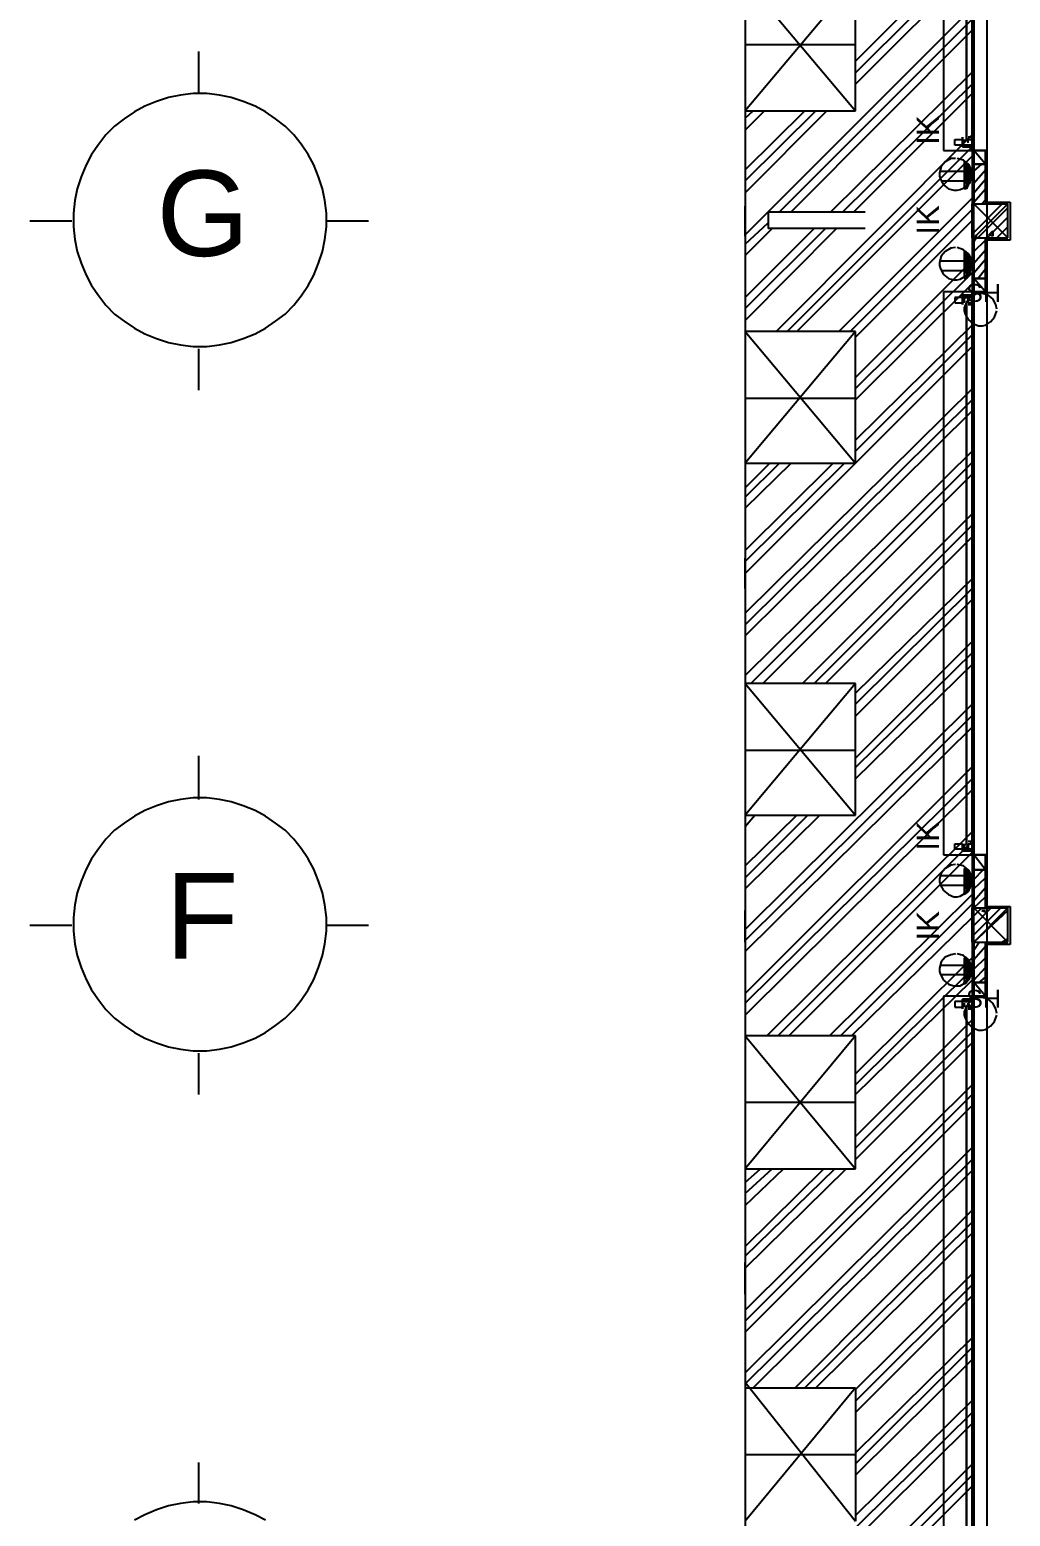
# Model space of a CAD drawing. Header units: millimetres. Extents: x 5 to 415, y 48 to 251.
# Drawn here: x 4.78 to 26.58, y 136.6 to 169.66 of the extents above; entities that cross this region are included whole.
import ezdxf

# ---------------------------------------------------------------- set-up
doc = ezdxf.new("R2010")
doc.units = ezdxf.units.MM
for name, color, linetype in [('H', 7, 'Continuous'), ('P', 7, 'Continuous'), ('T', 7, 'Continuous')]:
    doc.layers.add(name, color=color, linetype=linetype)

msp = doc.modelspace()

# ---------------------------------------------------------------- hatches: boundary and pattern name
at = {"layer": 'H', "linetype": 'Continuous'}
for points in [[(25.576, 166.123), (25.576, 166.705), (25.612, 166.67), (25.612, 166.123), (25.576, 166.123)], [(25.612, 166.123), (25.612, 166.67), (25.647, 166.582), (25.647, 166.194), (25.612, 166.123)], [(25.647, 166.194), (25.647, 166.582), (25.7, 166.546), (25.7, 166.247), (25.647, 166.194)], [(25.7, 166.282), (25.7, 166.493), (25.735, 166.423), (25.735, 166.37), (25.7, 166.282)], [(25.576, 164.13), (25.576, 164.73), (25.612, 164.677), (25.612, 164.13), (25.576, 164.13)], [(25.612, 164.13), (25.612, 164.677), (25.647, 164.588), (25.647, 164.218), (25.612, 164.13)], [(25.647, 164.218), (25.647, 164.588), (25.7, 164.553), (25.7, 164.253), (25.647, 164.218)], [(25.7, 164.306), (25.7, 164.5), (25.735, 164.43), (25.735, 164.377), (25.7, 164.306)], [(25.576, 150.407), (25.576, 151.007), (25.612, 150.954), (25.612, 150.46), (25.576, 150.407)], [(25.612, 150.46), (25.612, 150.954), (25.647, 150.918), (25.647, 150.495), (25.612, 150.46)], [(25.647, 150.495), (25.647, 150.918), (25.7, 150.883), (25.7, 150.583), (25.647, 150.495)], [(25.7, 150.618), (25.7, 150.83), (25.735, 150.742), (25.735, 150.707), (25.7, 150.618)], [(25.576, 148.431), (25.576, 149.013), (25.612, 148.978), (25.612, 148.467), (25.576, 148.431)], [(25.612, 148.467), (25.612, 148.978), (25.647, 148.925), (25.647, 148.502), (25.612, 148.467)], [(25.647, 148.502), (25.647, 148.925), (25.7, 148.89), (25.7, 148.59), (25.647, 148.502)], [(25.7, 148.625), (25.7, 148.837), (25.735, 148.766), (25.735, 148.713), (25.7, 148.625)]]:
    msp.add_hatch(color=256, dxfattribs=at).paths.add_polyline_path(points)

# ---------------------------------------------------------------- linework, layer by layer
at = {"layer": 'P'}
for points in [[(26.07, 125.942), (26.07, 212.602)], [(25.1, 179.493), (25.1, 166.97)], [(25.612, 167.181), (25.612, 179.282)], [(25.612, 179.282), (25.612, 167.181)], [(25.735, 166.97), (25.735, 179.493)], [(25.77, 179.493), (25.77, 166.97)], [(23.142, 168.963), (25.77, 171.591)], [(23.142, 168.698), (25.77, 171.327)], [(23.142, 168.451), (25.77, 171.08)], [(20.69, 170.78), (20.69, 167.852)], [(20.69, 170.78), (23.142, 167.852)], [(23.142, 170.78), (20.69, 167.852)], [(23.142, 167.852), (23.142, 170.78)], [(21.202, 165.612), (25.77, 170.18)], [(21.449, 165.612), (25.77, 169.933)], [(21.713, 165.612), (25.77, 169.686)], [(20.69, 169.333), (23.142, 169.333)], [(8.537, 168.24), (8.537, 169.175)], [(22.595, 165.612), (25.77, 168.751)], [(22.86, 165.612), (25.77, 168.487)], [(7.602, 168.063), (7.338, 167.958)], [(7.867, 168.152), (7.602, 168.063)], [(8.132, 168.204), (7.867, 168.152)], [(8.414, 168.24), (8.132, 168.204)], [(8.573, 168.24), (8.414, 168.24)], [(8.714, 168.24), (8.573, 168.24)], [(8.996, 168.204), (8.714, 168.24)], [(9.26, 168.152), (8.996, 168.204)], [(9.525, 168.063), (9.26, 168.152)], [(9.79, 167.958), (9.525, 168.063)], [(23.107, 165.612), (25.77, 168.275)], [(6.879, 167.675), (6.668, 167.517)], [(7.108, 167.834), (6.879, 167.675)], [(7.338, 167.958), (7.108, 167.834)], [(10.019, 167.834), (9.79, 167.958)], [(10.248, 167.675), (10.019, 167.834)], [(10.46, 167.517), (10.248, 167.675)], [(20.69, 167.693), (20.867, 167.852)], [(20.69, 166.299), (22.26, 167.852)], [(20.69, 167.428), (21.114, 167.852)], [(20.69, 166.035), (22.507, 167.852)], [(20.69, 166.546), (22.013, 167.852)], [(20.69, 167.852), (20.69, 162.948)], [(20.69, 167.852), (23.142, 167.852)], [(20.69, 167.693), (20.69, 165.735)], [(6.473, 167.323), (6.315, 167.111)], [(6.668, 167.517), (6.473, 167.323)], [(10.654, 167.323), (10.46, 167.517)], [(10.813, 167.111), (10.654, 167.323)], [(21.378, 162.948), (25.77, 167.358)], [(6.315, 167.111), (6.156, 166.882)], [(10.971, 166.882), (10.813, 167.111)], [(21.625, 162.948), (25.77, 167.093)], [(25.347, 167.093), (25.347, 167.217)], [(25.347, 167.217), (25.523, 167.217)], [(25.523, 167.093), (25.347, 167.093)], [(25.523, 167.058), (25.523, 167.27)], [(25.523, 167.27), (25.523, 167.058)], [(25.523, 167.093), (25.523, 167.217)], [(25.523, 167.217), (25.523, 167.093)], [(25.523, 167.093), (25.523, 167.217)], [(25.735, 167.093), (25.523, 167.093)], [(25.735, 167.058), (25.523, 167.058)], [(25.523, 167.058), (25.735, 167.058)], [(25.559, 167.217), (25.559, 167.146)], [(25.559, 167.093), (25.647, 167.093)], [(25.647, 167.27), (25.735, 167.27)], [(25.735, 167.27), (25.647, 167.27)], [(25.647, 167.217), (25.735, 167.217)], [(25.647, 167.146), (25.647, 167.217)], [(25.735, 167.27), (25.735, 167.058)], [(25.735, 167.058), (25.735, 167.27)], [(25.735, 167.093), (25.735, 167.217)], [(25.735, 167.217), (25.735, 167.093)], [(25.735, 167.217), (25.735, 167.093)], [(6.033, 166.652), (5.927, 166.388)], [(6.156, 166.882), (6.033, 166.652)], [(11.095, 166.652), (10.971, 166.882)], [(11.201, 166.388), (11.095, 166.652)], [(21.837, 162.948), (25.735, 166.846)], [(25.135, 166.723), (25.047, 166.617)], [(25.135, 166.723), (25.047, 166.617)], [(25.1, 166.97), (25.735, 166.97)], [(25.259, 166.793), (25.135, 166.723)], [(25.259, 166.793), (25.135, 166.723)], [(25.365, 166.793), (25.259, 166.793)], [(25.365, 166.793), (25.259, 166.793)], [(25.541, 166.758), (25.4, 166.793)], [(25.541, 166.758), (25.4, 166.793)], [(25.647, 166.67), (25.541, 166.758)], [(25.647, 166.67), (25.541, 166.758)], [(25.559, 166.723), (25.559, 166.123)], [(25.612, 166.67), (25.559, 166.723)], [(25.559, 166.723), (25.559, 166.123)], [(25.559, 166.123), (25.612, 166.67)], [(25.559, 166.123), (25.612, 166.67)], [(25.665, 166.652), (25.594, 166.723)], [(25.612, 166.67), (25.612, 166.123)], [(25.612, 166.67), (25.612, 166.123)], [(25.647, 166.582), (25.612, 166.67)], [(25.718, 166.546), (25.647, 166.67)], [(25.718, 166.546), (25.647, 166.67)], [(25.7, 166.582), (25.665, 166.652)], [(25.735, 166.97), (25.735, 165.788)], [(26.07, 166.97), (25.735, 166.97)], [(25.77, 166.67), (25.77, 166.97)], [(26.035, 166.67), (25.77, 166.97)], [(25.77, 166.97), (26.035, 166.97)], [(25.77, 166.67), (25.77, 166.97)], [(25.77, 166.97), (26.035, 166.97)], [(25.77, 166.97), (25.77, 166.67)], [(25.77, 166.511), (25.947, 166.67)], [(26.035, 166.67), (25.77, 166.67)], [(25.77, 166.67), (25.77, 165.788)], [(26.035, 166.67), (25.77, 166.67)], [(25.77, 166.67), (26.035, 166.67)], [(26.035, 166.97), (26.035, 166.67)], [(26.035, 166.97), (26.035, 166.67)], [(26.035, 166.67), (26.035, 166.97)], [(26.035, 165.788), (26.035, 166.67)], [(26.07, 165.788), (26.07, 166.97)], [(5.927, 166.388), (5.838, 166.123)], [(11.289, 166.123), (11.201, 166.388)], [(25.047, 166.617), (25.012, 166.476)], [(25.047, 166.617), (25.012, 166.476)], [(25.012, 166.476), (25.012, 166.405)], [(25.012, 166.476), (25.012, 166.405)], [(25.012, 166.405), (25.03, 166.335)], [(25.012, 166.405), (25.03, 166.335)], [(25.03, 166.335), (25.1, 166.211)], [(25.03, 166.335), (25.1, 166.211)], [(25.047, 166.511), (25.559, 166.511)], [(25.612, 166.123), (25.647, 166.582)], [(25.612, 166.123), (25.647, 166.582)], [(25.647, 166.582), (25.647, 166.211)], [(25.647, 166.582), (25.647, 166.211)], [(25.682, 166.546), (25.647, 166.582)], [(25.647, 166.211), (25.682, 166.546)], [(25.647, 166.211), (25.682, 166.546)], [(25.665, 166.229), (25.7, 166.317)], [(25.682, 166.546), (25.682, 166.247)], [(25.682, 166.546), (25.682, 166.247)], [(25.682, 166.511), (25.682, 166.546)], [(25.682, 166.247), (25.682, 166.511)], [(25.682, 166.247), (25.682, 166.511)], [(25.682, 166.511), (25.682, 166.299)], [(25.682, 166.511), (25.682, 166.299)], [(25.735, 166.423), (25.682, 166.511)], [(25.682, 166.299), (25.735, 166.423)], [(25.682, 166.299), (25.735, 166.423)], [(25.682, 166.264), (25.735, 166.405)], [(25.682, 166.264), (25.735, 166.405)], [(25.735, 166.37), (25.682, 166.299)], [(25.735, 166.493), (25.7, 166.582)], [(25.7, 166.317), (25.735, 166.405)], [(25.735, 166.476), (25.718, 166.546)], [(25.735, 166.476), (25.718, 166.546)], [(25.735, 166.405), (25.735, 166.493)], [(25.735, 166.405), (25.735, 166.476)], [(25.735, 166.405), (25.735, 166.476)], [(25.735, 166.423), (25.735, 166.37)], [(25.77, 166.247), (26.035, 166.546)], [(25.77, 166.035), (26.035, 166.335)], [(5.838, 166.123), (5.786, 165.858)], [(11.342, 165.858), (11.289, 166.123)], [(25.047, 166.299), (25.559, 166.299)], [(25.1, 166.211), (25.206, 166.123)], [(25.1, 166.211), (25.206, 166.123)], [(25.206, 166.123), (25.329, 166.088)], [(25.206, 166.123), (25.329, 166.088)], [(25.329, 166.088), (25.4, 166.088)], [(25.329, 166.088), (25.4, 166.088)], [(25.4, 166.088), (25.471, 166.105)], [(25.4, 166.088), (25.471, 166.105)], [(25.471, 166.105), (25.594, 166.158)], [(25.471, 166.105), (25.594, 166.158)], [(25.559, 166.141), (25.665, 166.229)], [(25.612, 166.123), (25.559, 166.123)], [(25.594, 166.158), (25.682, 166.264)], [(25.594, 166.158), (25.682, 166.264)], [(25.647, 166.211), (25.612, 166.123)], [(25.682, 166.247), (25.647, 166.211)], [(25.682, 166.299), (25.682, 166.247)], [(25.77, 165.823), (26.035, 166.123)], [(5.786, 165.858), (5.75, 165.576)], [(11.377, 165.576), (11.342, 165.858)], [(20.69, 165.065), (20.69, 165.735)], [(22.772, 162.948), (25.735, 165.911)], [(23.019, 162.948), (25.77, 165.7)], [(25.735, 165.029), (25.735, 165.788)], [(25.77, 165.153), (26.405, 165.788)], [(25.77, 165.788), (26.529, 165.788)], [(25.77, 165.029), (25.77, 165.788)], [(26.529, 165.788), (25.77, 165.029)], [(25.77, 165.788), (26.529, 165.029)], [(25.859, 165.029), (26.529, 165.7)], [(25.947, 165.788), (26.035, 165.876)], [(26.07, 165.823), (26.582, 165.823)], [(26.529, 165.029), (26.529, 165.788)], [(26.582, 165.823), (26.582, 164.977)], [(5.715, 165.4), (4.78, 165.4)], [(5.75, 165.576), (5.75, 165.418)], [(5.75, 165.418), (5.75, 165.276)], [(11.377, 165.418), (11.377, 165.576)], [(11.377, 165.276), (11.377, 165.418)], [(12.312, 165.4), (11.377, 165.4)], [(20.69, 165.1), (21.202, 165.612)], [(20.69, 164.888), (21.202, 165.365)], [(21.202, 165.612), (23.354, 165.612)], [(21.202, 165.612), (21.202, 165.241)], [(23.142, 162.825), (25.77, 165.453)], [(26.07, 165.029), (26.529, 165.488)], [(5.75, 165.276), (5.786, 164.994)], [(5.786, 164.994), (5.838, 164.73)], [(11.289, 164.73), (11.342, 164.994)], [(11.342, 164.994), (11.377, 165.276)], [(20.69, 163.46), (22.472, 165.241)], [(20.69, 164.641), (21.29, 165.241)], [(20.69, 163.195), (22.719, 165.241)], [(20.69, 163.707), (22.225, 165.241)], [(20.69, 165.065), (20.69, 163.195)], [(23.354, 165.241), (21.202, 165.241)], [(25.735, 165.029), (25.735, 163.83)], [(25.77, 164.941), (25.823, 165.029)], [(25.77, 165.029), (25.77, 164.13)], [(25.77, 165.029), (26.529, 165.029)], [(25.823, 165.1), (25.823, 165.029)], [(25.823, 165.029), (25.823, 165.1)], [(26.035, 164.13), (26.035, 165.029)], [(26.07, 163.83), (26.07, 165.029)], [(26.106, 165.1), (26.194, 165.188)], [(26.194, 165.065), (26.106, 165.1)], [(26.194, 165.188), (26.194, 165.065)], [(26.282, 165.029), (26.529, 165.276)], [(5.838, 164.73), (5.927, 164.465)], [(11.201, 164.465), (11.289, 164.73)], [(25.135, 164.73), (25.047, 164.624)], [(25.135, 164.73), (25.047, 164.624)], [(25.259, 164.8), (25.135, 164.73)], [(25.259, 164.8), (25.135, 164.73)], [(25.365, 164.818), (25.259, 164.8)], [(25.365, 164.818), (25.259, 164.8)], [(25.541, 164.765), (25.4, 164.818)], [(25.541, 164.765), (25.4, 164.818)], [(25.647, 164.677), (25.541, 164.765)], [(25.647, 164.677), (25.541, 164.765)], [(25.559, 164.73), (25.559, 164.13)], [(25.612, 164.677), (25.559, 164.73)], [(25.559, 164.73), (25.559, 164.13)], [(25.559, 164.13), (25.612, 164.677)], [(25.559, 164.13), (25.612, 164.677)], [(25.665, 164.659), (25.594, 164.73)], [(25.612, 164.677), (25.612, 164.13)], [(25.612, 164.677), (25.612, 164.13)], [(25.647, 164.606), (25.612, 164.677)], [(25.718, 164.553), (25.647, 164.677)], [(25.718, 164.553), (25.647, 164.677)], [(25.7, 164.588), (25.665, 164.659)], [(25.77, 164.73), (26.035, 164.977)], [(25.77, 164.465), (26.035, 164.765)], [(26.582, 164.977), (26.07, 164.977)], [(5.927, 164.465), (6.033, 164.2)], [(11.095, 164.2), (11.201, 164.465)], [(23.142, 161.925), (25.735, 164.518)], [(25.047, 164.624), (25.012, 164.483)], [(25.047, 164.624), (25.012, 164.483)], [(25.012, 164.483), (25.012, 164.412)], [(25.012, 164.483), (25.012, 164.412)], [(25.012, 164.412), (25.03, 164.342)], [(25.012, 164.412), (25.03, 164.342)], [(25.03, 164.342), (25.1, 164.218)], [(25.03, 164.342), (25.1, 164.218)], [(25.047, 164.518), (25.559, 164.518)], [(25.612, 164.13), (25.647, 164.606)], [(25.612, 164.13), (25.647, 164.606)], [(25.647, 164.606), (25.647, 164.218)], [(25.647, 164.606), (25.647, 164.218)], [(25.682, 164.553), (25.647, 164.606)], [(25.647, 164.218), (25.682, 164.553)], [(25.647, 164.218), (25.682, 164.553)], [(25.682, 164.553), (25.682, 164.253)], [(25.682, 164.553), (25.682, 164.253)], [(25.682, 164.518), (25.682, 164.553)], [(25.682, 164.253), (25.682, 164.518)], [(25.682, 164.253), (25.682, 164.518)], [(25.682, 164.518), (25.682, 164.306)], [(25.682, 164.518), (25.682, 164.306)], [(25.735, 164.43), (25.682, 164.518)], [(25.682, 164.306), (25.735, 164.43)], [(25.682, 164.306), (25.735, 164.43)], [(25.682, 164.289), (25.735, 164.412)], [(25.682, 164.289), (25.735, 164.412)], [(25.735, 164.394), (25.682, 164.306)], [(25.735, 164.5), (25.7, 164.588)], [(25.7, 164.324), (25.735, 164.412)], [(25.735, 164.483), (25.718, 164.553)], [(25.735, 164.483), (25.718, 164.553)], [(25.735, 164.412), (25.735, 164.5)], [(25.735, 164.412), (25.735, 164.483)], [(25.735, 164.412), (25.735, 164.483)], [(25.735, 164.43), (25.735, 164.394)], [(25.77, 164.253), (26.035, 164.553)], [(25.859, 164.13), (26.035, 164.342)], [(6.033, 164.2), (6.156, 163.971)], [(10.971, 163.971), (11.095, 164.2)], [(23.142, 161.678), (25.735, 164.253)], [(23.142, 161.431), (25.735, 164.006)], [(25.047, 164.306), (25.559, 164.306)], [(25.1, 164.218), (25.206, 164.13)], [(25.1, 164.218), (25.206, 164.13)], [(25.206, 164.13), (25.329, 164.095)], [(25.206, 164.13), (25.329, 164.095)], [(25.329, 164.095), (25.4, 164.095)], [(25.329, 164.095), (25.4, 164.095)], [(25.4, 164.095), (25.471, 164.112)], [(25.4, 164.095), (25.471, 164.112)], [(25.471, 164.112), (25.594, 164.183)], [(25.471, 164.112), (25.594, 164.183)], [(25.559, 164.148), (25.665, 164.236)], [(25.612, 164.13), (25.559, 164.13)], [(25.594, 164.183), (25.682, 164.289)], [(25.594, 164.183), (25.682, 164.289)], [(25.647, 164.218), (25.612, 164.13)], [(25.682, 164.253), (25.647, 164.218)], [(25.665, 164.236), (25.7, 164.324)], [(25.682, 164.306), (25.682, 164.253)], [(25.77, 163.83), (25.77, 164.13)], [(25.77, 164.13), (26.035, 164.13)], [(26.035, 163.83), (25.77, 164.13)], [(25.77, 164.13), (26.035, 164.13)], [(25.77, 163.83), (25.77, 164.13)], [(26.035, 164.13), (25.77, 164.13)], [(25.77, 164.13), (25.77, 163.83)], [(26.035, 164.13), (26.035, 163.83)], [(26.035, 164.13), (26.035, 163.83)], [(26.035, 163.83), (26.035, 164.13)], [(6.156, 163.971), (6.315, 163.742)], [(6.315, 163.742), (6.473, 163.53)], [(10.654, 163.53), (10.813, 163.742)], [(10.813, 163.742), (10.971, 163.971)], [(25.1, 163.83), (25.1, 151.306)], [(25.735, 163.83), (25.1, 163.83)], [(25.523, 163.707), (25.347, 163.707)], [(25.347, 163.707), (25.347, 163.583)], [(25.735, 163.759), (25.523, 163.759)], [(25.523, 163.759), (25.735, 163.759)], [(25.523, 163.759), (25.523, 163.548)], [(25.523, 163.548), (25.523, 163.759)], [(25.523, 163.707), (25.523, 163.583)], [(25.523, 163.583), (25.523, 163.707)], [(25.735, 163.707), (25.523, 163.707)], [(25.523, 163.707), (25.523, 163.583)], [(25.559, 163.707), (25.559, 163.618)], [(25.559, 163.583), (25.559, 163.707)], [(25.559, 163.707), (25.647, 163.707)], [(25.7, 163.707), (25.612, 163.601)], [(25.647, 163.618), (25.647, 163.707)], [(25.647, 163.707), (25.647, 163.583)], [(25.806, 163.777), (25.7, 163.707)], [(25.735, 163.83), (26.07, 163.83)], [(25.735, 151.306), (25.735, 163.83)], [(25.735, 163.548), (25.735, 163.759)], [(25.735, 163.759), (25.735, 163.548)], [(25.735, 163.707), (25.735, 163.583)], [(25.735, 163.583), (25.735, 163.707)], [(25.735, 163.583), (25.735, 163.707)], [(25.77, 163.83), (25.77, 151.306)], [(26.035, 163.83), (25.77, 163.83)], [(26.035, 163.83), (25.77, 163.83)], [(25.876, 163.795), (25.806, 163.777)], [(25.964, 163.795), (25.876, 163.795)], [(26.088, 163.759), (25.964, 163.795)], [(26.194, 163.671), (26.088, 163.759)], [(26.264, 163.548), (26.194, 163.671)], [(6.473, 163.53), (6.668, 163.336)], [(10.46, 163.336), (10.654, 163.53)], [(25.347, 163.583), (25.523, 163.583)], [(25.612, 163.601), (25.559, 163.477)], [(25.559, 163.477), (25.559, 163.407)], [(25.559, 163.407), (25.576, 163.336)], [(25.612, 151.518), (25.612, 163.618)], [(25.612, 163.618), (25.612, 151.518)], [(25.647, 163.583), (25.735, 163.583)], [(25.647, 163.548), (25.735, 163.548)], [(25.735, 163.548), (25.647, 163.548)], [(26.229, 163.266), (26.282, 163.407)], [(26.282, 163.442), (26.264, 163.548)], [(6.668, 163.336), (6.879, 163.177)], [(6.879, 163.177), (7.108, 163.019)], [(7.108, 163.019), (7.338, 162.895)], [(9.79, 162.895), (10.019, 163.019)], [(10.019, 163.019), (10.248, 163.177)], [(10.248, 163.177), (10.46, 163.336)], [(23.142, 160.532), (25.77, 163.124)], [(25.576, 163.336), (25.647, 163.213)], [(25.647, 163.213), (25.753, 163.124)], [(25.753, 163.124), (25.876, 163.072)], [(25.876, 163.072), (25.964, 163.072)], [(25.964, 163.072), (26.035, 163.089)], [(26.035, 163.089), (26.141, 163.16)], [(26.141, 163.16), (26.229, 163.266)], [(7.338, 162.895), (7.602, 162.789)], [(7.602, 162.789), (7.867, 162.701)], [(7.867, 162.701), (8.132, 162.648)], [(8.996, 162.648), (9.26, 162.701)], [(9.26, 162.701), (9.525, 162.789)], [(9.525, 162.789), (9.79, 162.895)], [(20.69, 162.948), (20.69, 160.02)], [(23.142, 162.948), (20.69, 162.948)], [(20.69, 162.948), (23.142, 160.02)], [(23.142, 162.948), (20.69, 160.02)], [(23.142, 160.02), (23.142, 162.948)], [(23.142, 160.285), (25.77, 162.913)], [(8.132, 162.648), (8.414, 162.613)], [(8.414, 162.613), (8.573, 162.613)], [(8.537, 161.643), (8.537, 162.56)], [(8.573, 162.613), (8.714, 162.613)], [(8.714, 162.613), (8.996, 162.648)], [(23.142, 160.02), (25.77, 162.648)], [(20.69, 156.686), (25.77, 161.713)], [(20.69, 156.422), (25.77, 161.466)], [(20.69, 161.466), (23.142, 161.466)], [(20.69, 156.175), (25.77, 161.219)], [(20.69, 155.293), (25.77, 160.32)], [(20.814, 155.116), (25.77, 160.073)], [(20.69, 159.262), (21.449, 160.02)], [(20.69, 157.833), (22.895, 160.02)], [(20.69, 159.015), (21.713, 160.02)], [(20.69, 157.568), (23.142, 160.02)], [(20.69, 159.473), (21.237, 160.02)], [(20.69, 158.08), (22.648, 160.02)], [(20.69, 160.02), (20.69, 155.116)], [(20.69, 160.02), (23.142, 160.02)], [(20.69, 159.773), (20.69, 157.903)], [(21.078, 155.116), (25.77, 159.808)], [(21.96, 155.116), (25.77, 158.926)], [(22.225, 155.116), (25.77, 158.679)], [(22.472, 155.116), (25.77, 158.415)], [(20.69, 157.233), (20.69, 157.903)], [(23.142, 154.905), (25.77, 157.48)], [(20.69, 157.233), (20.69, 155.363)], [(23.142, 154.658), (25.77, 157.268)], [(23.142, 154.393), (25.77, 157.021)], [(23.142, 153.458), (25.77, 156.087)], [(23.142, 153.247), (25.77, 155.84)], [(23.142, 153), (25.77, 155.575)], [(20.69, 155.116), (20.69, 152.188)], [(23.142, 155.116), (20.69, 155.116)], [(20.69, 155.116), (23.142, 152.188)], [(23.142, 155.116), (20.69, 152.188)], [(23.142, 152.188), (23.142, 155.116)], [(20.69, 149.648), (25.77, 154.693)], [(20.69, 149.401), (25.77, 154.446)], [(20.69, 149.154), (25.77, 154.182)], [(8.537, 152.541), (8.537, 153.511)], [(20.69, 153.635), (23.142, 153.635)], [(20.69, 148.22), (25.77, 153.3)], [(20.69, 148.008), (25.77, 153.035)], [(20.69, 147.743), (25.77, 152.788)], [(7.867, 152.488), (7.602, 152.4)], [(8.132, 152.541), (7.867, 152.488)], [(8.414, 152.576), (8.132, 152.541)], [(8.573, 152.576), (8.414, 152.576)], [(8.714, 152.576), (8.573, 152.576)], [(8.996, 152.541), (8.714, 152.576)], [(9.26, 152.488), (8.996, 152.541)], [(9.525, 152.4), (9.26, 152.488)], [(7.108, 152.171), (6.879, 152.012)], [(7.338, 152.294), (7.108, 152.171)], [(7.602, 152.4), (7.338, 152.294)], [(9.79, 152.294), (9.525, 152.4)], [(10.019, 152.171), (9.79, 152.294)], [(10.248, 152.012), (10.019, 152.171)], [(20.69, 150.795), (22.084, 152.188)], [(20.69, 151.941), (20.902, 152.188)], [(20.69, 150.548), (22.348, 152.188)], [(20.69, 151.059), (21.837, 152.188)], [(20.69, 152.188), (20.69, 147.285)], [(20.69, 152.188), (23.142, 152.188)], [(6.668, 151.853), (6.473, 151.659)], [(6.879, 152.012), (6.668, 151.853)], [(10.46, 151.853), (10.248, 152.012)], [(10.654, 151.659), (10.46, 151.853)], [(20.69, 151.941), (20.69, 150.072)], [(21.167, 147.285), (25.77, 151.853)], [(6.315, 151.448), (6.156, 151.218)], [(6.473, 151.659), (6.315, 151.448)], [(10.813, 151.448), (10.654, 151.659)], [(10.971, 151.218), (10.813, 151.448)], [(21.414, 147.285), (25.77, 151.642)], [(25.347, 151.43), (25.347, 151.553)], [(25.347, 151.553), (25.523, 151.553)], [(25.523, 151.395), (25.523, 151.553)], [(25.523, 151.553), (25.523, 151.395)], [(25.523, 151.43), (25.523, 151.553)], [(25.523, 151.553), (25.523, 151.43)], [(25.523, 151.43), (25.523, 151.553)], [(25.559, 151.553), (25.559, 151.43)], [(25.559, 151.43), (25.559, 151.518)], [(25.735, 151.606), (25.647, 151.606)], [(25.647, 151.553), (25.735, 151.553)], [(25.647, 151.553), (25.735, 151.553)], [(25.647, 151.43), (25.647, 151.553)], [(25.647, 151.518), (25.647, 151.43)], [(25.735, 151.553), (25.735, 151.395)], [(25.735, 151.395), (25.735, 151.553)], [(25.735, 151.43), (25.735, 151.553)], [(25.735, 151.553), (25.735, 151.43)], [(25.735, 151.553), (25.735, 151.43)], [(6.156, 151.218), (6.033, 150.989)], [(11.095, 150.989), (10.971, 151.218)], [(21.661, 147.285), (25.77, 151.395)], [(25.1, 151.306), (25.735, 151.306)], [(25.523, 151.43), (25.347, 151.43)], [(25.735, 151.43), (25.523, 151.43)], [(25.735, 151.395), (25.523, 151.395)], [(25.523, 151.395), (25.735, 151.395)], [(25.559, 151.43), (25.647, 151.43)], [(25.735, 151.306), (25.735, 150.125)], [(26.07, 151.306), (25.735, 151.306)], [(25.77, 150.971), (25.77, 151.306)], [(26.035, 150.971), (25.77, 151.306)], [(25.77, 151.306), (26.035, 151.306)], [(25.77, 150.971), (25.77, 151.306)], [(25.77, 151.306), (26.035, 151.306)], [(25.77, 151.306), (25.77, 150.971)], [(26.035, 151.306), (26.035, 150.971)], [(26.035, 151.306), (26.035, 150.971)], [(26.035, 150.971), (26.035, 151.306)], [(26.07, 150.125), (26.07, 151.306)], [(6.033, 150.989), (5.927, 150.724)], [(11.201, 150.724), (11.095, 150.989)], [(25.047, 150.901), (25.012, 150.777)], [(25.047, 150.901), (25.012, 150.777)], [(25.012, 150.777), (25.012, 150.707)], [(25.012, 150.777), (25.012, 150.707)], [(25.135, 151.007), (25.047, 150.901)], [(25.135, 151.007), (25.047, 150.901)], [(25.047, 150.848), (25.559, 150.848)], [(25.259, 151.077), (25.135, 151.007)], [(25.259, 151.077), (25.135, 151.007)], [(25.365, 151.095), (25.259, 151.077)], [(25.365, 151.095), (25.259, 151.077)], [(25.541, 151.059), (25.4, 151.095)], [(25.541, 151.059), (25.4, 151.095)], [(25.647, 150.971), (25.541, 151.059)], [(25.647, 150.971), (25.541, 151.059)], [(25.559, 151.007), (25.559, 150.424)], [(25.612, 150.971), (25.559, 151.007)], [(25.559, 151.007), (25.559, 150.424)], [(25.559, 150.424), (25.612, 150.971)], [(25.559, 150.424), (25.612, 150.971)], [(25.665, 150.954), (25.594, 151.007)], [(25.612, 150.971), (25.612, 150.46)], [(25.612, 150.971), (25.612, 150.46)], [(25.647, 150.918), (25.612, 150.971)], [(25.612, 150.46), (25.647, 150.918)], [(25.612, 150.46), (25.647, 150.918)], [(25.718, 150.848), (25.647, 150.971)], [(25.718, 150.848), (25.647, 150.971)], [(25.647, 150.918), (25.647, 150.495)], [(25.647, 150.918), (25.647, 150.495)], [(25.682, 150.883), (25.647, 150.918)], [(25.647, 150.495), (25.682, 150.883)], [(25.647, 150.495), (25.682, 150.883)], [(25.7, 150.865), (25.665, 150.954)], [(25.682, 150.883), (25.682, 150.583)], [(25.682, 150.883), (25.682, 150.583)], [(25.682, 150.848), (25.682, 150.883)], [(25.682, 150.583), (25.682, 150.848)], [(25.682, 150.583), (25.682, 150.848)], [(25.682, 150.848), (25.682, 150.636)], [(25.682, 150.848), (25.682, 150.636)], [(25.735, 150.76), (25.682, 150.848)], [(25.735, 150.777), (25.7, 150.865)], [(25.735, 150.777), (25.718, 150.848)], [(25.735, 150.777), (25.718, 150.848)], [(25.735, 150.707), (25.735, 150.777)], [(25.735, 150.707), (25.735, 150.777)], [(25.735, 150.689), (25.735, 150.777)], [(25.77, 150.76), (25.982, 150.971)], [(26.035, 150.971), (25.77, 150.971)], [(25.77, 150.971), (25.77, 150.125)], [(26.035, 150.971), (25.77, 150.971)], [(25.77, 150.971), (26.035, 150.971)], [(25.77, 150.548), (26.035, 150.795)], [(26.035, 150.125), (26.035, 150.971)], [(5.838, 150.46), (5.786, 150.195)], [(5.927, 150.724), (5.838, 150.46)], [(11.289, 150.46), (11.201, 150.724)], [(11.342, 150.195), (11.289, 150.46)], [(25.012, 150.707), (25.03, 150.636)], [(25.012, 150.707), (25.03, 150.636)], [(25.03, 150.636), (25.1, 150.513)], [(25.03, 150.636), (25.1, 150.513)], [(25.047, 150.636), (25.559, 150.636)], [(25.1, 150.513), (25.206, 150.424)], [(25.1, 150.513), (25.206, 150.424)], [(25.471, 150.389), (25.594, 150.46)], [(25.471, 150.389), (25.594, 150.46)], [(25.559, 150.442), (25.665, 150.53)], [(25.612, 150.46), (25.559, 150.424)], [(25.594, 150.46), (25.682, 150.566)], [(25.594, 150.46), (25.682, 150.566)], [(25.647, 150.495), (25.612, 150.46)], [(25.682, 150.583), (25.647, 150.495)], [(25.665, 150.53), (25.7, 150.601)], [(25.682, 150.636), (25.735, 150.76)], [(25.682, 150.636), (25.735, 150.76)], [(25.735, 150.707), (25.682, 150.636)], [(25.682, 150.566), (25.735, 150.707)], [(25.682, 150.566), (25.735, 150.707)], [(25.682, 150.636), (25.682, 150.583)], [(25.7, 150.601), (25.735, 150.689)], [(25.735, 150.76), (25.735, 150.707)], [(25.77, 150.283), (26.035, 150.583)], [(5.786, 150.195), (5.75, 149.913)], [(11.377, 149.913), (11.342, 150.195)], [(22.56, 147.285), (25.735, 150.424)], [(22.807, 147.285), (25.735, 150.213)], [(25.206, 150.424), (25.329, 150.372)], [(25.206, 150.424), (25.329, 150.372)], [(25.329, 150.372), (25.4, 150.372)], [(25.329, 150.372), (25.4, 150.372)], [(25.4, 150.372), (25.471, 150.389)], [(25.4, 150.372), (25.471, 150.389)], [(25.735, 149.366), (25.735, 150.125)], [(25.77, 150.125), (26.035, 150.372)], [(25.77, 149.948), (25.947, 150.125)], [(25.77, 149.737), (26.158, 150.125)], [(25.77, 149.525), (26.37, 150.125)], [(25.77, 150.125), (26.529, 150.125)], [(25.77, 149.366), (25.77, 150.125)], [(26.529, 150.125), (25.77, 149.366)], [(25.77, 150.125), (26.529, 149.366)], [(26.07, 150.16), (26.582, 150.16)], [(26.529, 149.366), (26.529, 150.125)], [(26.582, 150.16), (26.582, 149.313)], [(5.75, 149.913), (5.75, 149.754)], [(11.377, 149.754), (11.377, 149.913)], [(20.69, 149.366), (20.69, 150.072)], [(23.054, 147.285), (25.77, 149.948)], [(25.77, 149.366), (26.529, 150.072)], [(26.035, 150.072), (25.947, 150.072)], [(25.947, 150.072), (26.035, 150.036)], [(26.458, 150.036), (26.405, 149.948)], [(26.405, 149.948), (26.458, 150.036)], [(5.715, 149.737), (4.78, 149.737)], [(5.75, 149.754), (5.75, 149.613)], [(5.75, 149.613), (5.786, 149.331)], [(11.342, 149.331), (11.377, 149.613)], [(11.377, 149.613), (11.377, 149.754)], [(12.312, 149.737), (11.377, 149.737)], [(5.786, 149.331), (5.838, 149.066)], [(11.289, 149.066), (11.342, 149.331)], [(20.69, 149.366), (20.69, 147.285)], [(25.735, 149.366), (25.735, 148.167)], [(25.77, 149.19), (25.894, 149.366)], [(25.77, 149.366), (25.77, 148.467)], [(25.77, 149.366), (26.529, 149.366)], [(25.77, 148.978), (26.035, 149.278)], [(26.035, 148.467), (26.035, 149.366)], [(26.07, 148.167), (26.07, 149.366)], [(26.582, 149.313), (26.07, 149.313)], [(26.405, 149.366), (26.529, 149.437)], [(5.838, 149.066), (5.927, 148.802)], [(5.927, 148.802), (6.033, 148.537)], [(11.095, 148.537), (11.201, 148.802)], [(11.201, 148.802), (11.289, 149.066)], [(23.142, 146.438), (25.735, 149.013)], [(25.047, 148.925), (25.012, 148.784)], [(25.047, 148.925), (25.012, 148.784)], [(25.135, 149.031), (25.047, 148.925)], [(25.135, 149.031), (25.047, 148.925)], [(25.047, 148.855), (25.559, 148.855)], [(25.259, 149.084), (25.135, 149.031)], [(25.259, 149.084), (25.135, 149.031)], [(25.365, 149.102), (25.259, 149.084)], [(25.365, 149.102), (25.259, 149.084)], [(25.541, 149.066), (25.4, 149.102)], [(25.541, 149.066), (25.4, 149.102)], [(25.647, 148.978), (25.541, 149.066)], [(25.647, 148.978), (25.541, 149.066)], [(25.559, 149.013), (25.559, 148.431)], [(25.612, 148.978), (25.559, 149.013)], [(25.559, 149.013), (25.559, 148.431)], [(25.559, 148.431), (25.612, 148.978)], [(25.559, 148.431), (25.612, 148.978)], [(25.665, 148.96), (25.594, 149.031)], [(25.612, 148.978), (25.612, 148.467)], [(25.612, 148.978), (25.612, 148.467)], [(25.647, 148.943), (25.612, 148.978)], [(25.612, 148.467), (25.647, 148.943)], [(25.612, 148.467), (25.647, 148.943)], [(25.718, 148.855), (25.647, 148.978)], [(25.718, 148.855), (25.647, 148.978)], [(25.647, 148.943), (25.647, 148.519)], [(25.647, 148.943), (25.647, 148.519)], [(25.682, 148.89), (25.647, 148.943)], [(25.647, 148.519), (25.682, 148.89)], [(25.647, 148.519), (25.682, 148.89)], [(25.7, 148.872), (25.665, 148.96)], [(25.682, 148.89), (25.682, 148.59)], [(25.682, 148.89), (25.682, 148.59)], [(25.682, 148.855), (25.682, 148.89)], [(25.682, 148.59), (25.682, 148.855)], [(25.682, 148.59), (25.682, 148.855)], [(25.682, 148.855), (25.682, 148.643)], [(25.682, 148.855), (25.682, 148.643)], [(25.735, 148.766), (25.682, 148.855)], [(25.735, 148.784), (25.7, 148.872)], [(25.735, 148.784), (25.718, 148.855)], [(25.735, 148.784), (25.718, 148.855)], [(25.77, 148.766), (26.035, 149.013)], [(25.77, 148.519), (26.035, 148.802)], [(6.033, 148.537), (6.156, 148.308)], [(10.971, 148.308), (11.095, 148.537)], [(23.142, 146.191), (25.735, 148.766)], [(23.142, 145.979), (25.735, 148.519)], [(25.012, 148.784), (25.012, 148.713)], [(25.012, 148.784), (25.012, 148.713)], [(25.012, 148.713), (25.03, 148.643)], [(25.012, 148.713), (25.03, 148.643)], [(25.03, 148.643), (25.1, 148.519)], [(25.03, 148.643), (25.1, 148.519)], [(25.047, 148.643), (25.559, 148.643)], [(25.1, 148.519), (25.206, 148.431)], [(25.1, 148.519), (25.206, 148.431)], [(25.471, 148.396), (25.594, 148.467)], [(25.471, 148.396), (25.594, 148.467)], [(25.559, 148.449), (25.665, 148.537)], [(25.612, 148.467), (25.559, 148.431)], [(25.594, 148.467), (25.682, 148.572)], [(25.594, 148.467), (25.682, 148.572)], [(25.647, 148.519), (25.612, 148.467)], [(25.682, 148.59), (25.647, 148.519)], [(25.665, 148.537), (25.7, 148.608)], [(25.682, 148.643), (25.735, 148.766)], [(25.682, 148.643), (25.735, 148.766)], [(25.735, 148.731), (25.682, 148.643)], [(25.682, 148.572), (25.735, 148.713)], [(25.682, 148.572), (25.735, 148.713)], [(25.682, 148.643), (25.682, 148.59)], [(25.7, 148.608), (25.735, 148.696)], [(25.735, 148.713), (25.735, 148.784)], [(25.735, 148.713), (25.735, 148.784)], [(25.735, 148.696), (25.735, 148.784)], [(25.735, 148.766), (25.735, 148.731)], [(25.77, 148.167), (25.77, 148.467)], [(25.77, 148.467), (26.035, 148.467)], [(26.035, 148.167), (25.77, 148.467)], [(25.77, 148.467), (26.035, 148.467)], [(25.77, 148.167), (25.77, 148.467)], [(26.035, 148.467), (25.77, 148.467)], [(25.77, 148.467), (25.77, 148.167)], [(25.894, 148.467), (26.035, 148.59)], [(26.035, 148.467), (26.035, 148.167)], [(26.035, 148.467), (26.035, 148.167)], [(26.035, 148.167), (26.035, 148.467)], [(6.156, 148.308), (6.315, 148.078)], [(10.813, 148.078), (10.971, 148.308)], [(25.1, 148.167), (25.1, 135.643)], [(25.735, 148.167), (25.1, 148.167)], [(25.206, 148.431), (25.329, 148.396)], [(25.206, 148.431), (25.329, 148.396)], [(25.329, 148.396), (25.4, 148.396)], [(25.329, 148.396), (25.4, 148.396)], [(25.4, 148.396), (25.471, 148.396)], [(25.4, 148.396), (25.471, 148.396)], [(25.735, 148.167), (26.07, 148.167)], [(25.735, 135.643), (25.735, 148.167)], [(25.77, 148.167), (25.77, 135.643)], [(26.035, 148.167), (25.77, 148.167)], [(26.035, 148.167), (25.77, 148.167)], [(25.876, 148.131), (25.806, 148.114)], [(25.964, 148.131), (25.876, 148.131)], [(26.088, 148.096), (25.964, 148.131)], [(6.315, 148.078), (6.473, 147.867)], [(6.473, 147.867), (6.668, 147.673)], [(10.46, 147.673), (10.654, 147.867)], [(10.654, 147.867), (10.813, 148.078)], [(25.523, 148.043), (25.347, 148.043)], [(25.347, 148.043), (25.347, 147.92)], [(25.347, 147.92), (25.523, 147.92)], [(25.735, 148.096), (25.523, 148.096)], [(25.523, 148.096), (25.735, 148.096)], [(25.523, 148.096), (25.523, 147.884)], [(25.523, 147.884), (25.523, 148.096)], [(25.523, 148.043), (25.523, 147.92)], [(25.523, 147.92), (25.523, 148.043)], [(25.735, 148.043), (25.523, 148.043)], [(25.523, 148.043), (25.523, 147.92)], [(25.559, 148.043), (25.647, 148.043)], [(25.559, 148.008), (25.559, 147.92)], [(25.559, 147.92), (25.559, 148.008)], [(25.612, 147.937), (25.559, 147.814)], [(25.559, 147.814), (25.559, 147.743)], [(25.7, 148.043), (25.612, 147.937)], [(25.612, 135.819), (25.612, 147.955)], [(25.612, 147.955), (25.612, 135.819)], [(25.647, 147.92), (25.647, 148.008)], [(25.647, 148.008), (25.647, 147.92)], [(25.647, 147.92), (25.735, 147.92)], [(25.647, 147.884), (25.735, 147.884)], [(25.735, 147.884), (25.647, 147.884)], [(25.806, 148.114), (25.7, 148.043)], [(25.735, 147.884), (25.735, 148.096)], [(25.735, 148.096), (25.735, 147.884)], [(25.735, 148.043), (25.735, 147.92)], [(25.735, 147.92), (25.735, 148.043)], [(25.735, 147.92), (25.735, 148.043)], [(26.194, 148.008), (26.088, 148.096)], [(26.264, 147.884), (26.194, 148.008)], [(26.282, 147.779), (26.264, 147.884)], [(6.668, 147.673), (6.879, 147.514)], [(6.879, 147.514), (7.108, 147.355)], [(10.019, 147.355), (10.248, 147.514)], [(10.248, 147.514), (10.46, 147.673)], [(23.142, 145.045), (25.77, 147.673)], [(25.559, 147.743), (25.576, 147.673)], [(25.576, 147.673), (25.647, 147.549)], [(25.647, 147.549), (25.753, 147.461)], [(26.035, 147.426), (26.141, 147.496)], [(26.141, 147.496), (26.229, 147.602)], [(26.229, 147.602), (26.282, 147.743)], [(7.108, 147.355), (7.338, 147.232)], [(7.338, 147.232), (7.602, 147.126)], [(9.525, 147.126), (9.79, 147.232)], [(9.79, 147.232), (10.019, 147.355)], [(20.69, 147.285), (20.69, 144.321)], [(23.142, 147.285), (20.69, 147.285)], [(20.69, 147.285), (23.142, 144.321)], [(23.142, 147.285), (20.69, 144.321)], [(23.142, 144.78), (25.77, 147.408)], [(23.142, 144.321), (23.142, 147.285)], [(23.142, 144.533), (25.77, 147.161)], [(25.753, 147.461), (25.876, 147.408)], [(25.876, 147.408), (25.964, 147.408)], [(25.964, 147.408), (26.035, 147.426)], [(7.602, 147.126), (7.867, 147.038)], [(7.867, 147.038), (8.132, 146.985)], [(8.132, 146.985), (8.414, 146.95)], [(8.414, 146.95), (8.573, 146.95)], [(8.537, 145.979), (8.537, 146.897)], [(8.573, 146.95), (8.714, 146.95)], [(8.714, 146.95), (8.996, 146.985)], [(8.996, 146.985), (9.26, 147.038)], [(9.26, 147.038), (9.525, 147.126)], [(20.69, 141.182), (25.77, 146.226)], [(20.69, 140.935), (25.77, 146.015)], [(20.69, 145.803), (23.142, 145.803)], [(20.69, 145.803), (23.142, 145.803)], [(20.69, 140.688), (25.77, 145.768)], [(20.69, 139.788), (25.77, 144.833)], [(20.69, 139.541), (25.77, 144.568)], [(20.69, 143.775), (21.29, 144.321)], [(20.69, 142.381), (22.684, 144.321)], [(20.69, 143.51), (21.537, 144.321)], [(20.69, 142.117), (22.931, 144.321)], [(20.69, 144.022), (21.026, 144.321)], [(20.69, 142.593), (22.437, 144.321)], [(20.69, 144.321), (20.69, 133.103)], [(20.69, 144.321), (23.142, 144.321)], [(20.867, 139.453), (25.77, 144.321)], [(21.802, 139.453), (25.77, 143.439)], [(22.013, 139.453), (25.77, 143.175)], [(22.26, 139.453), (25.77, 142.928)], [(20.69, 141.534), (20.69, 142.24)], [(20.69, 142.081), (20.69, 141.693)], [(23.142, 139.418), (25.77, 142.028)], [(23.142, 139.153), (25.77, 141.781)], [(23.142, 138.906), (25.77, 141.534)], [(23.142, 138.007), (25.77, 140.6)], [(23.142, 137.76), (25.77, 140.388)], [(23.142, 137.513), (25.77, 140.123)], [(20.69, 139.577), (23.142, 136.49)], [(20.69, 139.453), (23.142, 139.453)], [(23.142, 139.453), (20.69, 136.49)], [(23.142, 139.453), (23.142, 136.49)], [(23.142, 136.613), (25.77, 139.206)], [(20.69, 133.914), (25.77, 138.942)], [(20.69, 133.65), (25.77, 138.695)], [(20.69, 137.971), (23.142, 137.971)], [(8.537, 136.878), (8.537, 137.795)], [(21.078, 133.103), (25.77, 137.795)], [(21.325, 133.103), (25.77, 137.548)], [(21.59, 133.103), (25.77, 137.301)], [(8.414, 136.913), (8.132, 136.878)], [(8.573, 136.913), (8.414, 136.913)], [(8.714, 136.913), (8.573, 136.913)], [(8.996, 136.878), (8.714, 136.913)], [(7.338, 136.631), (7.108, 136.507)], [(7.602, 136.737), (7.338, 136.631)], [(7.867, 136.825), (7.602, 136.737)], [(8.132, 136.878), (7.867, 136.825)], [(9.26, 136.825), (8.996, 136.878)], [(9.525, 136.737), (9.26, 136.825)], [(9.79, 136.631), (9.525, 136.737)], [(10.019, 136.507), (9.79, 136.631)]]:
    msp.add_lwpolyline(points, dxfattribs=at)

# ---------------------------------------------------------------- texts
at = {"layer": 'T', "char_height": 0.5, "attachment_point": 1, "rotation": 90}
for insert in [(24.5, 167.1), (24.5, 165.1), (24.5, 151.4), (24.5, 149.4)]:
    msp.add_mtext('{\\fArial|b0|i0|c0|p18;IK}', dxfattribs=dict(at, insert=insert))
at = {"layer": 'T', "attachment_point": 7}
for s, insert, char_height in [('{\\fArial|b0|i0|c0|p18;G}', (7.6, 164.6), 1.9), ('{\\fArial|b0|i0|c0|p18;SH}', (25.6, 163.6), 0.4), ('{\\fArial|b0|i0|c0|p18;F}', (7.8, 149), 1.9), ('{\\fArial|b0|i0|c0|p18;SH}', (25.6, 147.9), 0.4)]:
    msp.add_mtext(s, dxfattribs=dict(at, insert=insert, char_height=char_height))

doc.saveas('drawing.dxf')
